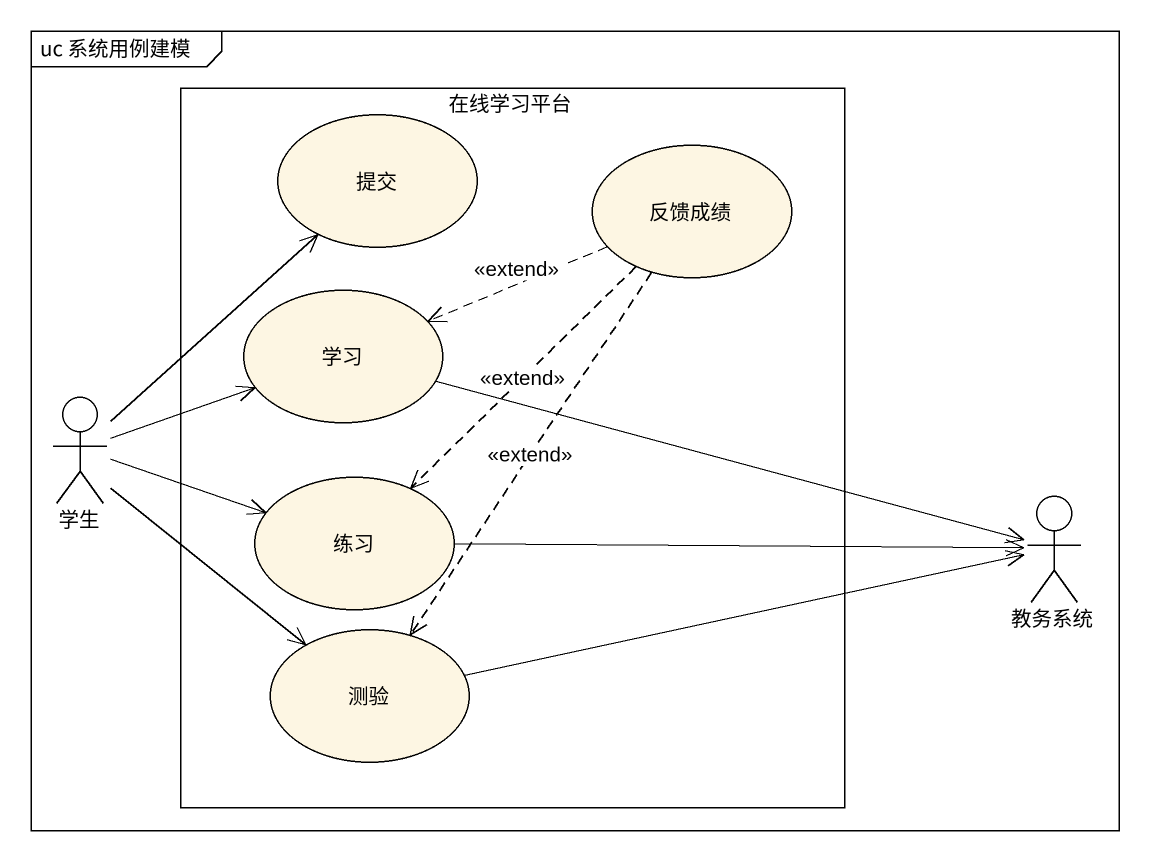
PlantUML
@startuml
mainframe uc 系统用例建模
rectangle 在线学习平台 {
  usecase 提交
  usecase 反馈成绩
  usecase 学习
  usecase 练习
  usecase 测验
}
actor 学生
actor 教务系统
反馈成绩 .left.> 学习 : <<extend>>
反馈成绩 ..> 练习 : <<extend>>
反馈成绩 ..> 测验 : <<extend>>
学习 -right-> 教务系统
学生 -up-> 提交
学生 -right-> 学习
学生 -right-> 练习
学生 --> 测验
练习 -right-> 教务系统
测验 -right-> 教务系统
@enduml
